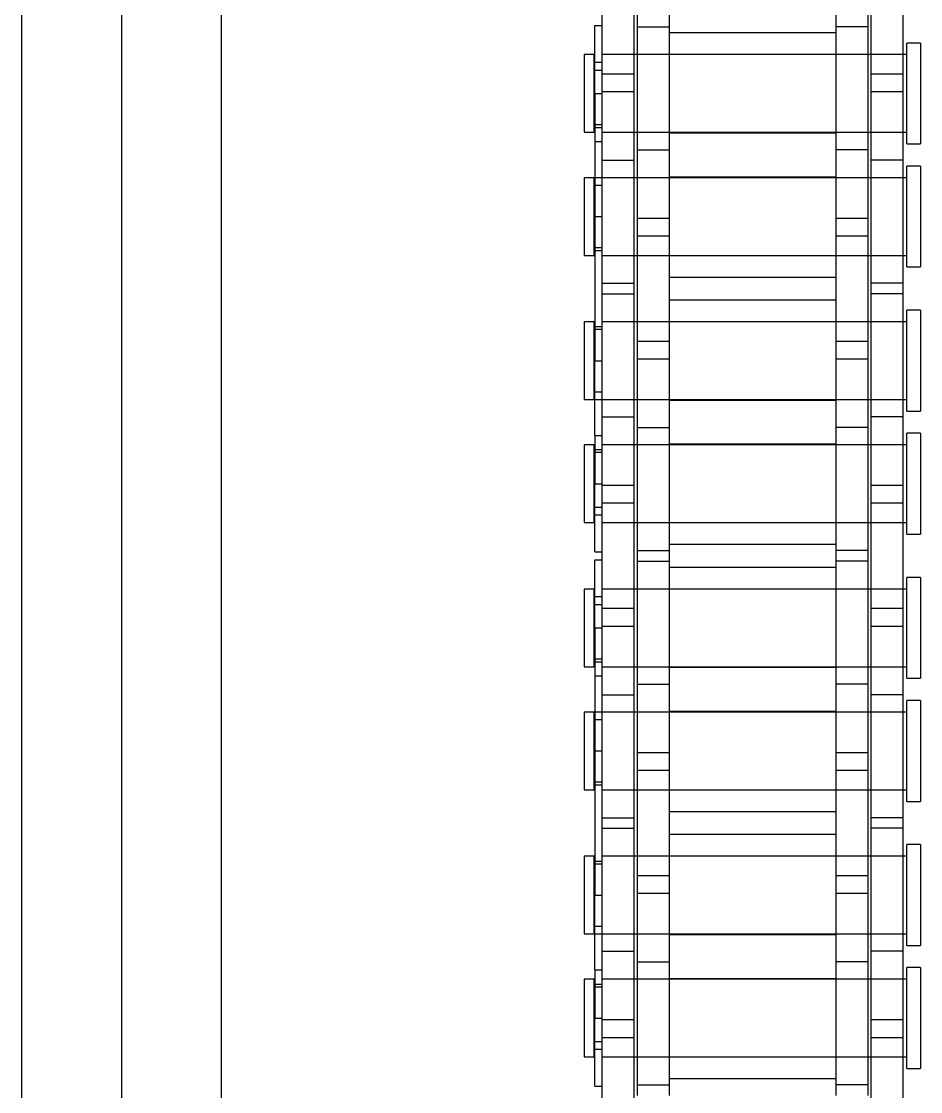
# Model space of a CAD drawing. Header units: metres. Extents: x 0 to 63075, y 0 to 44550.
# Drawn here: x 14100.6 to 14143.4, y 26959 to 27009.9 of the extents above; entities that cross this region are included whole.
import ezdxf

# ---------------------------------------------------------------- set-up
doc = ezdxf.new("R2010")
doc.units = ezdxf.units.M
doc.header["$LTSCALE"] = 75
doc.linetypes.add('HIDDEN2', pattern=[4.7625, 3.175, -1.5875])
for name, color, linetype in [('SDM', 7, 'Continuous'), ('SL4', 4, 'Continuous'), ('ST1', 7, 'HIDDEN2')]:
    doc.layers.add(name, color=color, linetype=linetype)

# ---------------------------------------------------------------- blocks, each defined once
blk = doc.blocks.new('A$Ca53c419a')
at = {"layer": 'SL4'}
for p, q in [((1004.763, 495.765), (54.76, 495.765)), ((215, 486.24), (1004.763, 486.24))]:
    blk.add_line(p, q, dxfattribs=at)
at = {"layer": 'ST1'}
for p, q in [((1004.763, 491.003), (4.763, 491.003)), ((215, 486.24), (1004.763, 486.24)), ((563.774, 469), (560.084, 469)), ((560.084, 469), (560.084, 468.526)), ((563.774, 468.526), (563.774, 469)), ((569.622, 469), (565.932, 469)), ((565.932, 469), (565.932, 468.526)), ((569.622, 468.526), (569.622, 469)), ((576.474, 469), (572.784, 469)), ((572.784, 469), (572.784, 468.526)), ((576.474, 468.526), (576.474, 469)), ((582.322, 469), (578.632, 469)), ((578.632, 469), (578.632, 468.526)), ((582.322, 468.526), (582.322, 469)), ((589.174, 469), (585.484, 469)), ((585.484, 469), (585.484, 468.526)), ((589.174, 468.526), (589.174, 469)), ((595.022, 469), (591.332, 469)), ((591.332, 469), (591.332, 468.526)), ((595.022, 468.526), (595.022, 469)), ((601.874, 469), (598.184, 469)), ((598.184, 469), (598.184, 468.526)), ((601.874, 468.526), (601.874, 469)), ((607.722, 469), (604.032, 469)), ((604.032, 469), (604.032, 468.526)), ((607.722, 468.526), (607.722, 469)), ((558.698, 468.489), (558.698, 468.157)), ((558.698, 468.489), (561.929, 468.489)), ((560.084, 468.526), (563.774, 468.526)), ((560.453, 468.526), (560.453, 468.157)), ((560.822, 468.489), (560.822, 468.157)), ((561.929, 468.489), (561.929, 468.157)), ((564.225, 468.489), (561.929, 468.489)), ((563.405, 468.157), (563.405, 468.526)), ((563.548, 468.489), (563.548, 468.157)), ((564.225, 468.489), (567.777, 468.489)), ((564.225, 468.489), (564.225, 468.157)), ((565.932, 468.526), (569.622, 468.526)), ((565.932, 468.489), (565.932, 466.637)), ((566.301, 468.526), (566.301, 468.157)), ((567.777, 468.489), (567.777, 468.157)), ((580.477, 468.489), (567.777, 468.489)), ((569.253, 468.157), (569.253, 468.526)), ((569.396, 468.489), (569.396, 468.157)), ((572.784, 468.526), (576.474, 468.526)), ((573.01, 468.489), (573.01, 468.157)), ((573.153, 468.526), (573.153, 468.157)), ((574.629, 468.489), (574.629, 468.157)), ((576.105, 468.157), (576.105, 468.526)), ((576.474, 466.637), (576.474, 468.489)), ((578.181, 468.157), (578.181, 468.489)), ((578.632, 468.526), (582.322, 468.526)), ((578.858, 468.489), (578.858, 468.157)), ((579.001, 468.526), (579.001, 468.157)), ((580.477, 468.489), (580.477, 468.157)), ((580.477, 468.489), (583.708, 468.489)), ((581.584, 468.489), (581.584, 468.157)), ((581.953, 468.157), (581.953, 468.526)), ((583.708, 468.489), (583.708, 468.157)), ((584.098, 468.489), (584.098, 468.157)), ((584.098, 468.489), (587.329, 468.489)), ((585.484, 468.526), (589.174, 468.526)), ((585.853, 468.526), (585.853, 468.157)), ((586.222, 468.489), (586.222, 468.157)), ((587.329, 468.489), (587.329, 468.157)), ((589.625, 468.489), (587.329, 468.489)), ((588.805, 468.157), (588.805, 468.526)), ((588.948, 468.489), (588.948, 468.157)), ((589.625, 468.489), (593.177, 468.489)), ((589.625, 468.489), (589.625, 468.157)), ((591.332, 468.526), (595.022, 468.526)), ((591.332, 468.489), (591.332, 466.637)), ((591.701, 468.526), (591.701, 468.157)), ((593.177, 468.489), (593.177, 468.157)), ((605.877, 468.489), (593.177, 468.489)), ((594.653, 468.157), (594.653, 468.526)), ((594.796, 468.489), (594.796, 468.157)), ((598.184, 468.526), (601.874, 468.526)), ((598.41, 468.489), (598.41, 468.157)), ((598.553, 468.526), (598.553, 468.157)), ((600.029, 468.489), (600.029, 468.157)), ((601.505, 468.157), (601.505, 468.526)), ((601.874, 466.637), (601.874, 468.489)), ((603.581, 468.157), (603.581, 468.489)), ((604.032, 468.526), (607.722, 468.526)), ((604.258, 468.489), (604.258, 468.157)), ((604.401, 468.526), (604.401, 468.157)), ((605.877, 468.489), (605.877, 468.157)), ((605.877, 468.489), (609.108, 468.489)), ((606.984, 468.489), (606.984, 468.157)), ((607.353, 468.157), (607.353, 468.526)), ((609.108, 468.489), (609.108, 468.157)), ((560.997, 468.157), (551.902, 468.157)), ((560.084, 468.157), (560.084, 466.637)), ((560.084, 468.157), (560.084, 453.659)), ((561.857, 468.157), (560.997, 468.157)), ((560.997, 466.637), (560.997, 468.157)), ((570.952, 468.157), (561.857, 468.157)), ((561.857, 468.157), (561.857, 466.637)), ((563.774, 466.637), (563.774, 468.157)), ((563.774, 453.659), (563.774, 468.157)), ((565.104, 468.157), (565.104, 466.637)), ((565.932, 468.157), (565.932, 453.659)), ((569.622, 466.637), (569.622, 468.157)), ((569.622, 453.659), (569.622, 468.157)), ((570.952, 468.157), (570.952, 466.637)), ((577.302, 468.157), (570.952, 468.157)), ((571.454, 468.157), (571.454, 466.637)), ((572.784, 468.157), (572.784, 466.637)), ((572.784, 468.157), (572.784, 453.659)), ((576.474, 453.659), (576.474, 468.157)), ((577.302, 468.157), (577.302, 466.637)), ((586.397, 468.157), (577.302, 468.157)), ((578.632, 468.157), (578.632, 466.637)), ((578.632, 468.157), (578.632, 453.659)), ((580.549, 466.637), (580.549, 468.157)), ((581.409, 468.157), (581.409, 466.637)), ((582.322, 466.637), (582.322, 468.157)), ((582.322, 453.659), (582.322, 468.157)), ((585.484, 468.157), (585.484, 466.637)), ((585.484, 468.157), (585.484, 453.659)), ((587.257, 468.157), (586.397, 468.157)), ((586.397, 466.637), (586.397, 468.157)), ((596.352, 468.157), (587.257, 468.157)), ((587.257, 468.157), (587.257, 466.637)), ((589.174, 466.637), (589.174, 468.157)), ((589.174, 453.659), (589.174, 468.157)), ((590.504, 468.157), (590.504, 466.637)), ((591.332, 468.157), (591.332, 453.659)), ((595.022, 466.637), (595.022, 468.157)), ((595.022, 453.659), (595.022, 468.157)), ((596.352, 468.157), (596.352, 466.637)), ((602.702, 468.157), (596.352, 468.157)), ((596.854, 468.157), (596.854, 466.637)), ((598.184, 468.157), (598.184, 466.637)), ((598.184, 468.157), (598.184, 453.659)), ((601.874, 453.659), (601.874, 468.157)), ((602.702, 468.157), (602.702, 466.637)), ((611.797, 468.157), (602.702, 468.157)), ((604.032, 468.157), (604.032, 466.637)), ((604.032, 468.157), (604.032, 453.659)), ((605.949, 466.637), (605.949, 468.157)), ((606.809, 468.157), (606.809, 466.637)), ((607.722, 466.637), (607.722, 468.157)), ((607.722, 453.659), (607.722, 468.157)), ((560.997, 466.637), (551.902, 466.637)), ((564.602, 466.485), (558.252, 466.485)), ((558.754, 466.485), (558.754, 464.965)), ((560.084, 466.485), (560.084, 464.965)), ((561.857, 466.637), (560.997, 466.637)), ((570.952, 466.637), (561.857, 466.637)), ((563.774, 464.965), (563.774, 466.485)), ((564.602, 466.485), (564.602, 464.965)), ((573.697, 466.485), (564.602, 466.485)), ((565.932, 466.485), (565.932, 464.965)), ((567.849, 464.965), (567.849, 466.485)), ((568.709, 466.485), (568.709, 464.965)), ((569.622, 464.965), (569.622, 466.485)), ((577.302, 466.637), (570.952, 466.637)), ((572.784, 466.485), (572.784, 464.965)), ((574.557, 466.485), (573.697, 466.485)), ((573.697, 464.965), (573.697, 466.485)), ((583.652, 466.485), (574.557, 466.485)), ((574.557, 466.485), (574.557, 464.965)), ((576.474, 464.965), (576.474, 466.485)), ((586.397, 466.637), (577.302, 466.637)), ((577.804, 466.485), (577.804, 464.965)), ((578.632, 466.485), (578.632, 464.965)), ((582.322, 464.965), (582.322, 466.485)), ((583.652, 466.485), (583.652, 464.965)), ((590.002, 466.485), (583.652, 466.485)), ((584.154, 466.485), (584.154, 464.965)), ((585.484, 466.485), (585.484, 464.965)), ((587.257, 466.637), (586.397, 466.637)), ((596.352, 466.637), (587.257, 466.637)), ((589.174, 464.965), (589.174, 466.485)), ((590.002, 466.485), (590.002, 464.965)), ((599.097, 466.485), (590.002, 466.485)), ((591.332, 466.485), (591.332, 464.965)), ((593.249, 464.965), (593.249, 466.485)), ((594.109, 466.485), (594.109, 464.965)), ((595.022, 464.965), (595.022, 466.485)), ((602.702, 466.637), (596.352, 466.637)), ((598.184, 466.485), (598.184, 464.965)), ((599.957, 466.485), (599.097, 466.485)), ((599.097, 464.965), (599.097, 466.485)), ((609.052, 466.485), (599.957, 466.485)), ((599.957, 466.485), (599.957, 464.965)), ((601.874, 464.965), (601.874, 466.485)), ((611.797, 466.637), (602.702, 466.637)), ((603.204, 466.485), (603.204, 464.965)), ((604.032, 466.485), (604.032, 464.965)), ((607.722, 464.965), (607.722, 466.485)), ((609.052, 466.485), (609.052, 464.965)), ((615.402, 466.485), (609.052, 466.485)), ((564.602, 464.965), (558.252, 464.965)), ((559.037, 457.035), (559.037, 464.965)), ((560.084, 464.965), (560.084, 457.035)), ((563.774, 457.035), (563.774, 464.965)), ((563.817, 464.965), (563.817, 457.035)), ((573.697, 464.965), (564.602, 464.965)), ((565.889, 457.035), (565.889, 464.965)), ((565.932, 464.965), (565.932, 457.035)), ((569.622, 457.035), (569.622, 464.965)), ((570.669, 464.965), (570.669, 457.035)), ((571.737, 457.035), (571.737, 464.965)), ((572.784, 464.965), (572.784, 457.035)), ((574.557, 464.965), (573.697, 464.965)), ((583.652, 464.965), (574.557, 464.965)), ((576.474, 457.035), (576.474, 464.965)), ((576.517, 464.965), (576.517, 457.035)), ((578.589, 457.035), (578.589, 464.965)), ((578.632, 464.965), (578.632, 457.035)), ((582.322, 457.035), (582.322, 464.965)), ((583.369, 464.965), (583.369, 457.035)), ((590.002, 464.965), (583.652, 464.965)), ((584.437, 457.035), (584.437, 464.965)), ((585.484, 464.965), (585.484, 457.035)), ((589.174, 457.035), (589.174, 464.965)), ((589.217, 464.965), (589.217, 457.035)), ((599.097, 464.965), (590.002, 464.965)), ((591.289, 457.035), (591.289, 464.965)), ((591.332, 464.965), (591.332, 457.035)), ((595.022, 457.035), (595.022, 464.965)), ((596.069, 464.965), (596.069, 457.035)), ((597.137, 457.035), (597.137, 464.965)), ((598.184, 464.965), (598.184, 457.035)), ((599.957, 464.965), (599.097, 464.965)), ((609.052, 464.965), (599.957, 464.965)), ((601.874, 457.035), (601.874, 464.965)), ((601.917, 464.965), (601.917, 457.035)), ((603.989, 457.035), (603.989, 464.965)), ((604.032, 464.965), (604.032, 457.035)), ((607.722, 457.035), (607.722, 464.965)), ((608.769, 464.965), (608.769, 457.035)), ((615.402, 464.965), (609.052, 464.965)), ((564.602, 457.035), (558.252, 457.035)), ((558.754, 455.515), (558.754, 457.035)), ((560.084, 457.035), (560.084, 455.515)), ((563.774, 455.515), (563.774, 457.035)), ((564.602, 455.515), (564.602, 457.035)), ((573.697, 457.035), (564.602, 457.035)), ((565.932, 457.035), (565.932, 455.515)), ((567.849, 455.515), (567.849, 457.035)), ((568.709, 457.035), (568.709, 455.515)), ((569.622, 455.515), (569.622, 457.035)), ((572.784, 457.035), (572.784, 455.515)), ((574.557, 457.035), (573.697, 457.035)), ((573.697, 455.515), (573.697, 457.035)), ((583.652, 457.035), (574.557, 457.035)), ((574.557, 457.035), (574.557, 455.515)), ((576.474, 455.515), (576.474, 457.035)), ((577.804, 455.515), (577.804, 457.035)), ((578.632, 457.035), (578.632, 455.515)), ((582.322, 455.515), (582.322, 457.035)), ((583.652, 455.515), (583.652, 457.035)), ((590.002, 457.035), (583.652, 457.035)), ((584.154, 455.515), (584.154, 457.035)), ((585.484, 457.035), (585.484, 455.515)), ((589.174, 455.515), (589.174, 457.035)), ((590.002, 455.515), (590.002, 457.035)), ((599.097, 457.035), (590.002, 457.035)), ((591.332, 457.035), (591.332, 455.515)), ((593.249, 455.515), (593.249, 457.035)), ((594.109, 457.035), (594.109, 455.515)), ((595.022, 455.515), (595.022, 457.035)), ((598.184, 457.035), (598.184, 455.515)), ((599.957, 457.035), (599.097, 457.035)), ((599.097, 455.515), (599.097, 457.035)), ((609.052, 457.035), (599.957, 457.035)), ((599.957, 457.035), (599.957, 455.515)), ((601.874, 455.515), (601.874, 457.035)), ((603.204, 455.515), (603.204, 457.035)), ((604.032, 457.035), (604.032, 455.515)), ((607.722, 455.515), (607.722, 457.035)), ((609.052, 455.515), (609.052, 457.035)), ((615.402, 457.035), (609.052, 457.035)), ((560.997, 455.363), (551.902, 455.363)), ((564.602, 455.515), (558.252, 455.515)), ((560.084, 455.363), (560.084, 453.843)), ((561.857, 455.363), (560.997, 455.363)), ((560.997, 453.843), (560.997, 455.363)), ((570.952, 455.363), (561.857, 455.363)), ((561.857, 455.363), (561.857, 453.843)), ((563.774, 453.843), (563.774, 455.363)), ((573.697, 455.515), (564.602, 455.515)), ((565.104, 453.843), (565.104, 455.363)), ((565.932, 455.363), (565.932, 453.843)), ((569.622, 453.843), (569.622, 455.363)), ((570.952, 453.843), (570.952, 455.363)), ((577.302, 455.363), (570.952, 455.363)), ((571.454, 453.843), (571.454, 455.363)), ((572.784, 455.363), (572.784, 453.843)), ((574.557, 455.515), (573.697, 455.515)), ((583.652, 455.515), (574.557, 455.515)), ((576.474, 453.843), (576.474, 455.363)), ((577.302, 453.843), (577.302, 455.363)), ((586.397, 455.363), (577.302, 455.363)), ((578.632, 455.363), (578.632, 453.843)), ((580.549, 453.843), (580.549, 455.363)), ((581.409, 455.363), (581.409, 453.843)), ((582.322, 453.843), (582.322, 455.363)), ((590.002, 455.515), (583.652, 455.515)), ((585.484, 455.363), (585.484, 453.843)), ((587.257, 455.363), (586.397, 455.363)), ((586.397, 453.843), (586.397, 455.363)), ((596.352, 455.363), (587.257, 455.363)), ((587.257, 455.363), (587.257, 453.843)), ((589.174, 453.843), (589.174, 455.363)), ((599.097, 455.515), (590.002, 455.515)), ((590.504, 453.843), (590.504, 455.363)), ((591.332, 455.363), (591.332, 453.843)), ((595.022, 453.843), (595.022, 455.363)), ((596.352, 453.843), (596.352, 455.363)), ((602.702, 455.363), (596.352, 455.363)), ((596.854, 453.843), (596.854, 455.363)), ((598.184, 455.363), (598.184, 453.843)), ((599.957, 455.515), (599.097, 455.515)), ((609.052, 455.515), (599.957, 455.515)), ((601.874, 453.843), (601.874, 455.363)), ((602.702, 453.843), (602.702, 455.363)), ((611.797, 455.363), (602.702, 455.363)), ((604.032, 455.363), (604.032, 453.843)), ((605.949, 453.843), (605.949, 455.363)), ((606.809, 455.363), (606.809, 453.843)), ((607.722, 453.843), (607.722, 455.363)), ((615.402, 455.515), (609.052, 455.515)), ((560.997, 453.843), (551.902, 453.843)), ((561.857, 453.843), (560.997, 453.843)), ((570.952, 453.843), (561.857, 453.843)), ((577.302, 453.843), (570.952, 453.843)), ((586.397, 453.843), (577.302, 453.843)), ((587.257, 453.843), (586.397, 453.843)), ((596.352, 453.843), (587.257, 453.843)), ((602.702, 453.843), (596.352, 453.843)), ((611.797, 453.843), (602.702, 453.843)), ((559.531, 453.659), (564.328, 453.659)), ((559.531, 453.659), (559.531, 453)), ((564.328, 453), (564.328, 453.659)), ((565.379, 453.659), (570.176, 453.659)), ((565.379, 453.659), (565.379, 453)), ((570.176, 453), (570.176, 453.659)), ((572.231, 453.659), (577.028, 453.659)), ((572.231, 453.659), (572.231, 453)), ((577.028, 453), (577.028, 453.659)), ((578.079, 453.659), (582.876, 453.659)), ((578.079, 453.659), (578.079, 453)), ((582.876, 453), (582.876, 453.659)), ((584.93, 453.659), (589.727, 453.659)), ((584.93, 453.659), (584.93, 453)), ((589.727, 453), (589.727, 453.659)), ((590.779, 453.659), (595.576, 453.659)), ((590.779, 453.659), (590.779, 453)), ((595.576, 453), (595.576, 453.659)), ((597.63, 453.659), (602.427, 453.659)), ((597.63, 453.659), (597.63, 453)), ((602.427, 453), (602.427, 453.659)), ((603.479, 453.659), (608.276, 453.659)), ((603.479, 453.659), (603.479, 453)), ((608.276, 453), (608.276, 453.659)), ((564.328, 453), (559.531, 453)), ((570.176, 453), (565.379, 453)), ((577.028, 453), (572.231, 453)), ((582.876, 453), (578.079, 453)), ((589.727, 453), (584.93, 453)), ((595.576, 453), (590.779, 453)), ((602.427, 453), (597.63, 453)), ((608.276, 453), (603.479, 453))]:
    blk.add_line(p, q, dxfattribs=at)

msp = doc.modelspace()

# ---------------------------------------------------------------- block references
at = {"layer": 'SDM', "rotation": 90}
msp.add_blockref('A$Ca53c419a', (14596.359, 26400.599), dxfattribs=at)

doc.saveas('drawing.dxf')
